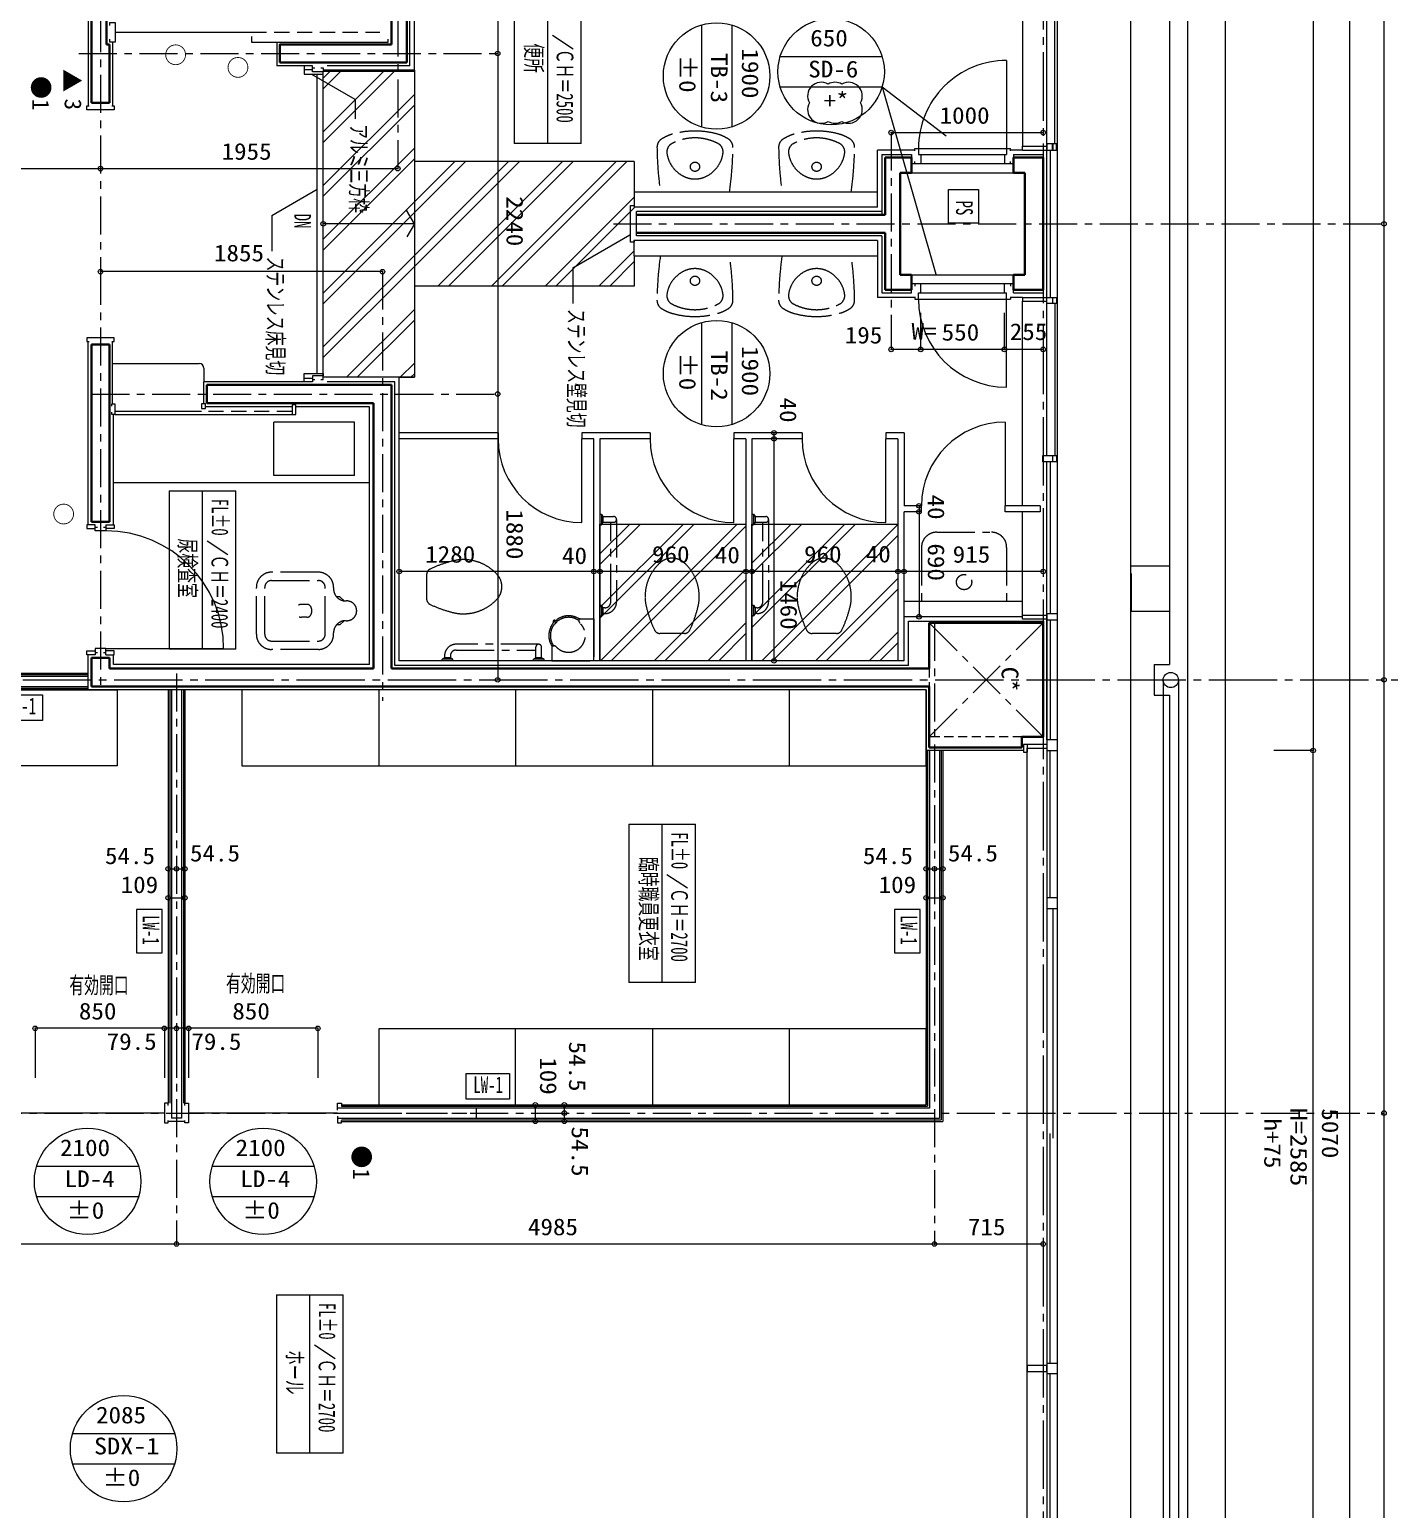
# Model space of a CAD drawing. Units: millimetres at full size, sheet at 1:50. Extents: x -48066 to 77311, y -302220 to 10476.
# Drawn here: x 58081 to 67025, y -44134 to -34399 of the extents above; entities that cross this region are included whole.
import ezdxf
from ezdxf.enums import TextEntityAlignment as Align

# ---------------------------------------------------------------- set-up
doc = ezdxf.new("R2010")
doc.units = ezdxf.units.MM
doc.header["$LTSCALE"] = 50
doc.header["$PDMODE"] = 32
doc.header["$PDSIZE"] = 30
for name, pattern in [('CHAIN1', [8, 5, -1, 1, -1]), ('CHAIN2', [12, 9, -1, 1, -1]), ('DASHED1', [1.8, 1.2, -0.6]), ('DASHED2', [3, 2, -1])]:
    doc.linetypes.add(name, pattern=pattern)
for name, color, linetype, lineweight in [('0-0_通り芯', 4, 'Continuous', 18), ('0-1_壁芯', 4, 'Continuous', 18), ('0-4_z246', 3, 'Continuous', 18), ('0-6_LGS', 4, 'Continuous', 18), ('0-7_仕上げ線', 3, 'Continuous', 18), ('0-8_平詳寸法', 4, 'Continuous', 18), ('0-A_外部建具', 4, 'Continuous', 18), ('0-B_内部建具', 4, 'Continuous', 18), ('0-C_文字', 4, 'Continuous', 18), ('1-1_床雑', 4, 'Continuous', 18), ('2-8_z771', 4, 'Continuous', 18), ('2-C_文字', 4, 'CHAIN1', 18), ('3-0_平詳文字', 4, 'Continuous', 18), ('3-1_室名符号', 4, 'Continuous', 18), ('3-4_Dｼｰﾄ', 4, 'Continuous', 18), ('4-4_柱・壁', 2, 'Continuous', 35), ('4-5_柱壁寸法', 7, 'CHAIN1', 9), ('4-6_ｽﾗﾌﾞ寸法', 6, 'Continuous', 18), ('C-F_補助線', 4, 'Continuous', 18)]:
    doc.layers.add(name, color=color, linetype=linetype, lineweight=lineweight)
doc.layers.add('6-8', color=7, linetype='Continuous')
doc.styles.add('ＭＳ ゴシック', font='')
doc.styles.get('ＭＳ ゴシック').set_extended_font_data('MS Gothic')

msp = doc.modelspace()

# ---------------------------------------------------------------- linework, layer by layer
at = {"layer": '0-0_通り芯', "color": 6, "linetype": 'CHAIN2'}
for p, q in [((64747.4, -26148.41), (64747.4, -53050.25)), ((38836.91, -38676.59), (67445.14, -38676.59))]:
    msp.add_line(p, q, dxfattribs=at)
at = {"layer": '0-1_壁芯', "linetype": 'CHAIN1'}
for p, q in [((60502.4, -30326.59), (60502.4, -35313.43)), ((58547.4, -30696.59), (58547.4, -35959.74)), ((58404.28, -34556.59), (61159.67, -34556.59)), ((63747.4, -35076.59), (63747.4, -36503.1)), ((61920.61, -35676.59), (66989.1, -35676.59)), ((58547.4, -35959.74), (58547.39, -38713.17)), ((60402.4, -35991.21), (60402.39, -38815.76)), ((58487.4, -36796.59), (61159.67, -36796.59)), ((64032.4, -38301.59), (64032.41, -42388.27)), ((59047.4, -38634.19), (59047.41, -42388.27)), ((56179.45, -41526.59), (66989.1, -41526.59))]:
    msp.add_line(p, q, dxfattribs=at)
at = {"layer": '0-1_壁芯'}
for p, q in [((61159.67, -32676.59), (61159.67, -34556.59)), ((66989.1, -32676.59), (66989.1, -35676.59)), ((61159.67, -34556.59), (61159.67, -36796.59)), ((63747.4, -35076.59), (64747.4, -35076.59)), ((56747.4, -35313.43), (58547.4, -35313.43)), ((58547.4, -35313.43), (60502.4, -35313.43)), ((66989.1, -35676.59), (66989.1, -38676.59)), ((60402.4, -35991.21), (58547.4, -35991.21)), ((61159.67, -36796.59), (61159.67, -38676.59)), ((66989.1, -38676.59), (66989.1, -41526.59)), ((66989.1, -41526.59), (66989.1, -44676.59)), ((59047.41, -42388.27), (56802.4, -42388.27)), ((64032.41, -42388.27), (59047.41, -42388.27)), ((64747.4, -42388.27), (64032.41, -42388.27))]:
    msp.add_line(p, q, dxfattribs=at)
for p in [(61159.67, -34556.59), (63747.4, -35076.59), (64747.4, -35076.59), (58547.4, -35313.43), (60502.4, -35313.43), (66989.1, -35676.59), (58547.4, -35991.21), (60402.4, -35991.21), (61159.67, -36796.59), (61159.67, -38676.59), (66989.1, -38676.59), (66989.1, -41526.59), (59047.41, -42388.27), (64032.41, -42388.27), (64747.4, -42388.27)]:
    msp.add_point(p, dxfattribs=at)
at = {"layer": '0-4_z246'}
for p, q in [((65577.4, -26148.41), (65577.4, -38576.59)), ((65697.39, -26148.41), (65697.39, -47191.59)), ((65947.4, -46151.59), (65947.4, -26148.41)), ((65477.4, -38576.59), (65577.4, -38576.59)), ((65536.89, -38676.59), (65536.89, -47191.59)), ((65636.7, -38676.59), (65636.7, -47191.59)), ((65577.4, -38776.59), (65577.4, -46001.59))]:
    msp.add_line(p, q, dxfattribs=at)
msp.add_lwpolyline([(65477.4, -38576.59), (65477.4, -38776.59), (65577.4, -38776.59)], dxfattribs=at)
msp.add_circle((65586.71, -38677.8), 50, dxfattribs=at)
at = {"layer": '0-6_LGS'}
for p, q in [((58467.4, -38654.59), (56857.39, -38654.59)), ((56857.39, -38719.59), (58467.4, -38719.59)), ((59014.9, -38741.58), (59014.9, -41559.09)), ((63999.89, -39141.59), (63999.9, -41494.09)), ((64064.89, -39141.59), (64064.9, -41559.09)), ((63999.9, -41494.09), (60106.9, -41494.09)), ((60106.9, -41559.09), (64064.9, -41559.09)), ((61017.4, -41494.09), (61017.4, -41559.09))]:
    msp.add_line(p, q, dxfattribs=at)
msp.add_lwpolyline([(59079.9, -38741.58), (59079.9, -41559.09), (59014.9, -41559.09)], dxfattribs=at)
at = {"layer": '0-7_仕上げ線'}
for p, q in [((58467.39, -32516.59), (58467.4, -34901.59)), ((60582.4, -34636.59), (60582.39, -32771.59)), ((60612.4, -34666.59), (60612.4, -32801.59)), ((58627.4, -34481.59), (58627.4, -34901.59)), ((59707.39, -34481.59), (59707.39, -34636.59)), ((59887.4, -34636.59), (59707.39, -34636.59)), ((60582.39, -34636.59), (60037.4, -34636.59)), ((60612.39, -34666.59), (60012.4, -34666.59)), ((60012.4, -34691.59), (60012.4, -34676.59)), ((63902.4, -35191.59), (63657.4, -35191.59)), ((63657.4, -35566.59), (63657.4, -35191.59)), ((63687.4, -35221.59), (63687.4, -35616.59)), ((63687.4, -35221.59), (63882.4, -35221.59)), ((63882.4, -35221.58), (63882.4, -35241.59)), ((64612.4, -35191.59), (64532.4, -35191.59)), ((64552.39, -35221.58), (64552.39, -35241.59)), ((64552.39, -35221.59), (64747.4, -35221.59)), ((63657.4, -35566.59), (62057.4, -35566.59)), ((63687.4, -35596.59), (62072.4, -35596.59)), ((62072.4, -35756.59), (62072.4, -35596.59)), ((63657.4, -35786.59), (62057.4, -35786.59)), ((63687.4, -35756.59), (62072.4, -35756.59)), ((63657.4, -35786.59), (63657.4, -36161.6)), ((63687.4, -35756.59), (63687.4, -36131.6)), ((63882.4, -36131.6), (63882.4, -36111.6)), ((64552.39, -36131.6), (64552.39, -36111.6)), ((63902.4, -36161.59), (63657.4, -36161.6)), ((63687.4, -36131.6), (63882.4, -36131.6)), ((64612.4, -36161.59), (64532.4, -36161.59)), ((64552.39, -36131.6), (64747.4, -36131.6)), ((58467.39, -37656.59), (58467.4, -36451.59)), ((58627.4, -36861.59), (58627.4, -36451.59)), ((60512.39, -36686.59), (60012.4, -36686.59)), ((59887.4, -36716.58), (59227.4, -36716.58)), ((60317.4, -36881.59), (59832.4, -36881.59)), ((60317.4, -38576.59), (60317.4, -36881.59)), ((58632.4, -37656.59), (58632.4, -36931.59)), ((64612.39, -38261.59), (63832.39, -38261.59)), ((58467.4, -38741.59), (58467.39, -38511.57)), ((56857.39, -38632.59), (58467.4, -38632.59)), ((56857.39, -38641.59), (58467.4, -38641.59)), ((60317.4, -38576.59), (58632.4, -38576.59)), ((63977.89, -38741.59), (56856.89, -38741.59)), ((56857.39, -38732.09), (58467.4, -38732.09)), ((58992.9, -38741.58), (58992.9, -41462.59)), ((59002.4, -38741.58), (59002.4, -41462.59)), ((59092.4, -38741.58), (59092.4, -41462.09)), ((59101.9, -38741.58), (59101.9, -41462.09)), ((63977.89, -38741.59), (63977.9, -41472.09)), ((64617.4, -39141.59), (63977.9, -39141.59)), ((63987.39, -39141.59), (63987.4, -41481.09)), ((64077.39, -39141.59), (64077.4, -41571.59)), ((64086.89, -39141.59), (64086.9, -41581.09)), ((60131.9, -41472.09), (63977.9, -41472.09)), ((60131.9, -41481.09), (63987.4, -41481.09)), ((60131.9, -41571.59), (64077.4, -41571.59)), ((60131.9, -41581.09), (64086.9, -41581.09))]:
    msp.add_line(p, q, dxfattribs=at)
for points in [[(59997.4, -34651.59), (60012.4, -34651.59), (60012.4, -34676.59)], [(63832.39, -38551.59), (60512.39, -38551.59), (60512.39, -36686.59)], [(63862.39, -38581.59), (60482.39, -38581.59), (60482.39, -36716.59), (60037.4, -36716.59)], [(63862.39, -38581.59), (63862.39, -38291.59), (64747.4, -38291.59)]]:
    msp.add_lwpolyline(points, dxfattribs=at)
at = {"layer": '0-8_平詳寸法'}
for p, q in [((58992.91, -39919.97), (59047.41, -39919.97)), ((59047.41, -39919.97), (59101.91, -39919.97)), ((63977.91, -39919.97), (64032.4, -39919.97)), ((64032.4, -39919.97), (64086.91, -39919.97)), ((58992.91, -40110.56), (59101.91, -40110.56)), ((63977.91, -40110.56), (64086.91, -40110.56)), ((61407.3, -41472.09), (61407.3, -41581.09)), ((61597.89, -41472.09), (61597.89, -41526.59)), ((61597.89, -41526.59), (61597.89, -41581.09))]:
    msp.add_line(p, q, dxfattribs=at)
for p in [(58992.91, -39919.97), (59047.41, -39919.97), (59101.91, -39919.97), (63977.91, -39919.97), (64032.4, -39919.97), (64086.91, -39919.97), (58992.91, -40110.56), (59101.91, -40110.56), (63977.91, -40110.56), (64086.91, -40110.56), (61407.3, -41472.09), (61597.89, -41472.09), (61407.3, -41581.09), (61597.89, -41526.59), (61597.89, -41581.09)]:
    msp.add_point(p, dxfattribs=at)
at = {"layer": '0-A_外部建具'}
for p, q in [((64842.4, -39071.59), (64842.4, -32281.59)), ((64612.41, -33821.59), (64612.4, -35166.59)), ((64772.4, -37201.59), (64772.4, -34151.59)), ((64823.4, -35151.59), (64823.4, -34151.59)), ((64772.4, -35151.59), (64772.4, -35191.59)), ((64793.4, -35191.59), (64793.4, -36161.59)), ((64612.4, -37531.59), (64612.4, -36186.59)), ((64772.4, -36201.59), (64772.4, -36161.59)), ((64823.4, -36201.59), (64823.4, -37201.59)), ((64772.4, -39071.59), (64772.4, -37241.59)), ((64793.4, -37241.59), (64793.4, -38241.59)), ((64612.4, -38251.59), (64612.4, -37571.59)), ((64772.4, -38241.59), (64772.4, -46111.59)), ((64842.4, -38241.59), (64772.4, -38241.59)), ((64772.4, -38281.59), (64842.4, -38281.59)), ((64772.4, -38281.59), (64842.4, -38281.59)), ((64793.4, -38281.59), (64793.4, -39071.59)), ((64642.4, -44226.59), (64642.39, -39126.59)), ((64772.4, -39101.59), (64642.4, -39101.59)), ((64642.4, -39101.59), (64642.4, -39151.59)), ((64642.4, -39126.59), (64772.4, -39126.59)), ((64842.4, -39071.59), (64772.4, -39071.59)), ((64772.4, -39141.59), (64842.4, -39141.59)), ((64793.4, -40111.59), (64793.4, -39141.59)), ((64842.4, -40111.59), (64772.4, -40111.59)), ((64772.4, -40181.59), (64842.4, -40181.59)), ((64813.4, -41691.59), (64813.4, -40181.59)), ((64793.4, -43171.59), (64793.4, -41661.59)), ((64772.4, -43171.59), (64842.4, -43171.59)), ((64842.4, -43241.59), (64772.4, -43241.59)), ((64793.4, -44211.59), (64793.4, -43241.59))]:
    msp.add_line(p, q, dxfattribs=at)
for points in [[(64612.4, -35191.59), (64809.4, -35191.59), (64809.4, -35151.59), (64772.4, -35151.59)], [(64612.4, -35191.59), (64612.4, -35166.59), (64772.4, -35166.59)], [(64612.4, -36161.59), (64809.4, -36161.59), (64809.4, -36201.59), (64772.4, -36201.59)], [(64612.4, -36161.59), (64612.4, -36186.59), (64772.4, -36186.59)], [(64772.4, -38276.59), (64612.4, -38276.59), (64612.4, -38251.59), (64772.4, -38251.59)], [(64842.4, -48966.59), (64842.4, -38241.59), (64772.4, -38241.59)], [(64642.4, -39101.59), (64617.4, -39101.59), (64617.4, -39151.59), (64642.4, -39151.59)]]:
    msp.add_lwpolyline(points, dxfattribs=at)
for points in [[(64811.4, -35151.59), (64811.4, -35191.59), (64835.4, -35191.59), (64835.4, -35151.59)], [(64811.4, -36201.59), (64811.4, -36161.59), (64835.4, -36161.59), (64835.4, -36201.59)], [(64744.4, -37241.59), (64744.4, -37201.59), (64809.4, -37201.59), (64809.4, -37241.59)], [(64811.4, -37241.59), (64811.4, -37201.59), (64835.4, -37201.59), (64835.4, -37241.59)], [(64642.39, -43186.59), (64642.39, -43226.59), (64772.39, -43226.59), (64772.39, -43186.59)]]:
    msp.add_lwpolyline(points, close=True, dxfattribs=at)
at = {"layer": '0-B_内部建具'}
for p, q in [((58644.9, -34416.59), (59539.89, -34416.59)), ((59942.4, -34651.59), (59957.4, -34651.59)), ((64507.39, -34601.59), (64507.39, -35181.59)), ((59887.4, -34661.59), (59942.4, -34661.59)), ((59972.4, -36661.59), (59972.4, -34691.59)), ((60012.4, -36661.59), (60012.4, -34691.59)), ((63942.4, -35221.59), (63942.4, -35281.59)), ((64492.4, -35221.59), (64492.4, -35281.59)), ((64507.4, -35181.59), (64507.4, -35221.59)), ((64532.4, -35196.59), (64532.4, -35181.59)), ((64552.39, -35281.59), (63882.4, -35281.59)), ((63902.4, -35281.59), (63902.4, -35266.59)), ((64532.4, -35281.59), (64532.4, -35266.59)), ((63882.4, -35341.59), (64552.39, -35341.58)), ((63882.4, -36011.6), (64552.39, -36011.61)), ((64552.39, -36071.6), (63882.4, -36071.6)), ((63902.4, -36071.6), (63902.4, -36086.6)), ((63942.4, -36131.6), (63942.4, -36071.6)), ((64492.4, -36131.6), (64492.4, -36071.6)), ((64532.4, -36071.6), (64532.4, -36086.6)), ((64507.39, -36751.6), (64507.39, -36171.6)), ((64507.4, -36171.6), (64507.4, -36131.6)), ((64532.4, -36156.6), (64532.4, -36171.6)), ((59887.4, -36691.58), (59942.4, -36691.58)), ((60512.39, -36686.59), (60612.4, -36686.59)), ((59227.4, -36861.59), (59227.4, -36716.58)), ((59942.4, -36701.58), (59957.4, -36701.58)), ((59807.4, -36881.59), (59237.4, -36881.59)), ((64497.39, -36981.59), (64497.39, -37531.59)), ((61162.39, -37051.59), (60512.39, -37051.59)), ((61162.39, -37051.59), (61162.39, -37091.59)), ((62162.39, -37051.59), (61712.39, -37051.59)), ((61712.39, -37051.59), (61712.39, -37091.59)), ((62162.39, -37051.59), (62162.39, -37091.59)), ((63162.39, -37051.59), (62712.39, -37051.59)), ((62712.39, -37051.59), (62712.39, -37091.59)), ((63162.39, -37051.59), (63162.39, -37091.59)), ((63832.4, -37051.59), (63712.39, -37051.59)), ((63712.39, -37051.59), (63712.39, -37091.59)), ((63832.4, -37051.59), (63832.4, -37531.6)), ((61162.39, -37091.59), (60512.39, -37091.59)), ((61792.39, -37091.59), (61712.39, -37091.59)), ((61712.39, -37641.59), (61712.39, -37091.59)), ((61792.39, -38551.59), (61792.39, -37091.59)), ((61832.39, -37091.59), (61832.39, -38551.59)), ((62162.39, -37091.59), (61832.39, -37091.59)), ((62792.39, -37091.59), (62712.39, -37091.59)), ((62712.39, -37641.59), (62712.39, -37091.59)), ((62792.39, -37091.59), (62792.39, -38551.59)), ((62832.39, -37091.59), (62832.39, -38551.59)), ((63162.39, -37091.59), (62832.39, -37091.59)), ((63792.39, -37091.59), (63712.39, -37091.59)), ((63712.39, -37641.59), (63712.39, -37091.59)), ((63792.39, -37091.59), (63792.39, -38551.59)), ((63947.4, -37531.59), (63832.39, -37531.59)), ((63832.39, -38551.59), (63832.39, -37571.59)), ((63947.4, -37571.59), (63832.39, -37571.59)), ((63947.4, -37571.59), (63947.4, -37531.59)), ((64727.4, -37531.59), (64497.4, -37531.59)), ((64497.4, -37571.59), (64497.4, -37531.59)), ((64727.4, -37571.59), (64497.4, -37571.59)), ((64727.4, -37531.59), (64727.4, -37571.59)), ((58512.4, -37671.59), (58527.4, -37671.59)), ((58567.4, -37671.59), (58582.4, -37671.59)), ((58512.39, -38496.57), (58527.39, -38496.57)), ((58567.39, -38496.57), (58582.39, -38496.57)), ((58582.39, -38471.59), (59357.39, -38471.59)), ((58632.4, -38576.59), (58632.4, -38511.59)), ((59126.9, -41462.09), (59126.9, -41591.09)), ((60131.9, -41462.09), (60131.9, -41481.09)), ((58967.9, -41526.59), (57987.9, -41526.59)), ((60106.9, -41526.59), (59126.9, -41526.59)), ((59101.9, -41581.09), (58992.9, -41581.09))]:
    msp.add_line(p, q, dxfattribs=at)
at = {"layer": '0-B_内部建具', "linetype": 'DASHED2'}
for p, q in [((59539.89, -34416.59), (60384.9, -34416.59)), ((59807.4, -36911.59), (59212.4, -36911.59)), ((60107.4, -41526.59), (60997.4, -41526.59))]:
    msp.add_line(p, q, dxfattribs=at)
at = {"layer": '0-B_内部建具'}
for points in [[(58609.9, -34371.59), (58609.9, -34351.59), (58644.9, -34351.59), (58644.9, -34481.59), (58609.9, -34481.59), (58609.9, -34461.59)], [(59539.89, -34445.59), (59539.89, -34481.59), (60439.89, -34481.59), (60439.89, -34461.59)], [(59942.4, -34676.59), (59942.4, -34636.59), (59887.4, -34636.59), (59887.4, -34691.59)], [(59997.4, -34651.59), (60012.4, -34651.59), (60012.4, -34676.59), (59942.4, -34676.59)], [(59887.4, -34691.59), (60012.4, -34691.59), (60012.4, -34676.59)], [(58622.4, -34901.59), (58637.4, -34901.59), (58637.4, -34926.59), (58457.4, -34926.59), (58457.4, -34901.59), (58472.4, -34901.59)], [(63902.4, -35196.59), (63902.4, -35181.59), (64532.4, -35181.59)], [(63927.4, -35181.59), (63927.4, -35221.59), (64507.4, -35221.59)], [(62057.4, -35781.59), (62057.4, -35796.59), (62032.4, -35796.59), (62032.4, -35556.59), (62057.4, -35556.59), (62057.4, -35571.59)], [(63902.4, -36156.6), (63902.4, -36171.6), (64532.4, -36171.6)], [(63927.4, -36171.6), (63927.4, -36131.6), (64507.4, -36131.6)], [(58622.4, -36451.59), (58637.4, -36451.59), (58637.4, -36426.59), (58457.4, -36426.59), (58457.4, -36451.59), (58472.4, -36451.59)], [(59942.4, -36676.58), (59942.4, -36716.58), (59887.4, -36716.58), (59887.4, -36661.58)], [(59887.4, -36661.58), (60012.4, -36661.58), (60012.4, -36676.58)], [(59997.4, -36701.58), (60012.4, -36701.58), (60012.4, -36676.58), (59942.4, -36676.58)], [(58622.4, -36876.59), (58622.4, -36861.59), (58642.4, -36861.59), (58642.4, -36931.59), (58622.4, -36931.59), (58622.4, -36916.59)], [(58512.4, -37696.59), (58512.4, -37656.59), (58457.4, -37656.59), (58457.4, -37681.59), (58512.4, -37681.59)], [(58582.4, -37656.59), (58582.4, -37696.59), (58512.4, -37696.59)], [(58582.4, -37656.59), (58637.4, -37656.59), (58637.4, -37681.59), (58582.4, -37681.59)], [(58512.39, -38471.57), (58512.39, -38511.57), (58457.39, -38511.57), (58457.39, -38486.57), (58512.39, -38486.57)], [(58582.39, -38511.57), (58582.39, -38471.57), (58512.39, -38471.57)], [(58582.39, -38511.57), (58637.39, -38511.57), (58637.39, -38486.57), (58582.39, -38486.57)], [(58992.9, -41476.59), (58992.9, -41462.59), (58967.9, -41462.59), (58967.9, -41591.09)], [(59101.9, -41476.59), (59101.9, -41462.09), (59126.9, -41462.09)], [(60106.9, -41506.59), (60106.9, -41462.09), (60131.9, -41462.09)], [(60106.9, -41546.59), (60106.9, -41591.09), (60131.9, -41591.09), (60131.9, -41576.09)], [(58967.9, -41591.09), (58992.9, -41591.09), (58992.9, -41576.09)], [(59126.9, -41591.09), (59101.9, -41591.09), (59101.9, -41576.09)]]:
    msp.add_lwpolyline(points, dxfattribs=at)
for points in [[(59237.4, -36891.59), (59237.4, -36861.59), (59212.4, -36861.59), (59212.4, -36891.59)], [(59832.4, -36866.59), (59807.4, -36866.59), (59807.4, -36931.59), (59832.4, -36931.59)]]:
    msp.add_lwpolyline(points, close=True, dxfattribs=at)
for centre, radius, start, end in [((64507.39, -35181.59), 580, 90.00001, 180.00001), ((64507.39, -36171.6), 580, 180, 270), ((64497.39, -37531.59), 550, 90, 180), ((61712.39, -37091.59), 550, 180, 270), ((62712.39, -37091.59), 550, 180, 270), ((63712.39, -37091.59), 550, 180, 270), ((58582.39, -38471.59), 775, 360, 90)]:
    msp.add_arc(centre, radius, start, end, dxfattribs=at)
at = {"layer": '0-C_文字'}
for p, q in [((66522.85, -26146.14), (66522.85, -39141.59)), ((66761.69, -26146.14), (66761.69, -48941.59)), ((63688.46, -34776.26), (64109.06, -35098.45)), ((63688.46, -34776.26), (64040.58, -36007.76)), ((63942.41, -36503.1), (63942.41, -36261.7)), ((64492.41, -36503.1), (64492.41, -36261.7)), ((63942.41, -36503.1), (63747.41, -36503.1)), ((64492.41, -36503.1), (63942.41, -36503.1)), ((64747.4, -36503.1), (64492.41, -36503.1)), ((62977.09, -37051.59), (62977.09, -37091.59)), ((62977.09, -37091.59), (62977.09, -38551.59)), ((63930.91, -37531.59), (63930.91, -37571.59)), ((63930.91, -37571.59), (63930.91, -38261.59)), ((61792.39, -37963.83), (60512.39, -37963.83)), ((61832.39, -37963.83), (61792.39, -37963.83)), ((62792.39, -37963.83), (61832.39, -37963.83)), ((62832.39, -37963.83), (62792.39, -37963.83)), ((63792.39, -37963.83), (62832.39, -37963.83)), ((63832.4, -37963.83), (63792.39, -37963.83)), ((64747.4, -37963.83), (63832.4, -37963.83)), ((66522.85, -39141.59), (66264.31, -39141.59)), ((66522.85, -44211.59), (66522.85, -39141.59)), ((58117.89, -40969.05), (58117.89, -41295.55)), ((58967.89, -40969.05), (58117.89, -40969.05)), ((58967.89, -40969.05), (58967.89, -41295.55)), ((59047.41, -40969.05), (58967.89, -40969.05)), ((59047.41, -40969.05), (59047.41, -41295.55)), ((59126.92, -40969.05), (59047.41, -40969.05)), ((59126.92, -40969.05), (59126.92, -41295.55)), ((59976.92, -40969.05), (59126.92, -40969.05)), ((59976.92, -40969.05), (59976.92, -41295.55))]:
    msp.add_line(p, q, dxfattribs=at)
for p in [(63747.41, -36503.1), (63942.41, -36503.1), (64492.41, -36503.1), (64747.4, -36503.1), (62977.09, -37051.59), (62977.09, -37091.59), (63930.91, -37531.59), (63930.91, -37571.59), (60512.39, -37963.83), (61792.39, -37963.83), (61832.39, -37963.83), (62792.39, -37963.83), (62832.39, -37963.83), (63792.39, -37963.83), (63832.4, -37963.83), (64747.4, -37963.83), (63930.91, -38261.59), (62977.09, -38551.59), (66522.85, -39141.59), (58117.89, -40969.05), (58967.89, -40969.05), (59047.41, -40969.05), (59126.92, -40969.05), (59976.92, -40969.05)]:
    msp.add_point(p, dxfattribs=at)
at = {"layer": '1-1_床雑'}
for p, q in [((60612.4, -34666.59), (60612.4, -36686.59)), ((62057.4, -35466.59), (62057.4, -35566.59)), ((62057.4, -35466.59), (63657.4, -35466.59)), ((62057.4, -35886.59), (62057.4, -35786.59)), ((62057.4, -35886.59), (63657.4, -35886.59)), ((58627.4, -36596.58), (59197.39, -36596.58)), ((59227.4, -36626.58), (59227.4, -36716.58)), ((59212.4, -36911.59), (58642.4, -36911.59)), ((58642.4, -36931.59), (59807.4, -36931.59)), ((59687.39, -37331.59), (59687.39, -36981.59)), ((60217.39, -37331.59), (59687.39, -37331.59)), ((60317.4, -37381.59), (58632.4, -37381.59)), ((64612.4, -38161.6), (63832.39, -38161.6)), ((59477.39, -38741.59), (59477.39, -39241.59)), ((60377.39, -38741.59), (60377.39, -39241.59)), ((61277.39, -38741.59), (61277.39, -39241.59)), ((62177.39, -38741.59), (62177.39, -39241.59)), ((63077.39, -38741.59), (63077.39, -39241.59)), ((61277.4, -41471.59), (61277.4, -40971.59)), ((62177.4, -40971.59), (62177.4, -41471.59)), ((63077.4, -40971.59), (63077.4, -41471.59)), ((63977.4, -41471.59), (63977.4, -40971.59)), ((60377.4, -41471.59), (63977.4, -41471.59))]:
    msp.add_line(p, q, dxfattribs=at)
for points in [[(60217.39, -37331.59), (60217.39, -36981.59), (59687.39, -36981.59)], [(56857.39, -38741.59), (58657.39, -38741.59), (58657.39, -39241.59), (56857.39, -39241.59)], [(59477.39, -39241.59), (63977.39, -39241.59), (63977.39, -38741.59), (59477.39, -38741.59)], [(63977.4, -40971.59), (60377.4, -40971.59), (60377.4, -41471.59)]]:
    msp.add_lwpolyline(points, dxfattribs=at)
msp.add_arc((59197.39, -36626.58), 30, 0, 90, dxfattribs=at)
at = {"layer": '2-8_z771'}
for p, q in [((60012.4, -36686.59), (60012.4, -34672.99)), ((60012.4, -34672.99), (60612.4, -34672.99)), ((60057.43, -34672.99), (60012.4, -34718.03)), ((60128.15, -34672.99), (60012.4, -34788.74)), ((60410.99, -34672.99), (60012.4, -35071.58)), ((60481.7, -34672.99), (60012.4, -35142.29)), ((60612.4, -34825.14), (60012.4, -35425.13)), ((60612.4, -34895.85), (60012.4, -35495.85)), ((60612.4, -35178.69), (60012.4, -35778.69)), ((60612.4, -35249.4), (60012.4, -35849.4)), ((62057.4, -35266.59), (60612.4, -35266.59)), ((60878.04, -35266.59), (60612.4, -35532.24)), ((60948.76, -35266.59), (60612.4, -35602.95)), ((61231.6, -35266.59), (60612.4, -35885.8)), ((61302.31, -35266.59), (60612.4, -35956.51)), ((61585.15, -35266.59), (60765.16, -36086.59)), ((61655.86, -35266.59), (60835.87, -36086.59)), ((61938.7, -35266.59), (61118.71, -36086.59)), ((62009.41, -35266.59), (61189.42, -36086.59)), ((62057.4, -35266.59), (62057.4, -35466.59)), ((62057.4, -35501.46), (61472.26, -36086.59)), ((60612.4, -35532.24), (60012.4, -36132.24)), ((60612.4, -35602.95), (60012.4, -36202.95)), ((62057.4, -35572.17), (61542.97, -36086.59)), ((60612.4, -35885.8), (60012.4, -36485.79)), ((62057.4, -35855.01), (61825.82, -36086.59)), ((62057.4, -35886.59), (62057.4, -36086.59)), ((60612.4, -35956.51), (60012.4, -36556.51)), ((62057.4, -35925.72), (61896.53, -36086.59)), ((62057.4, -36086.59), (60612.4, -36086.59)), ((60612.4, -36239.35), (60165.16, -36686.59)), ((60612.4, -36310.06), (60235.87, -36686.59)), ((60612.4, -36592.9), (60518.71, -36686.59)), ((60612.4, -36663.61), (60589.42, -36686.59)), ((62028.58, -37651.59), (61832.39, -37847.78)), ((62099.29, -37651.59), (61832.39, -37918.49)), ((62382.14, -37651.59), (61832.39, -38201.33)), ((62452.85, -37651.59), (61832.39, -38272.04)), ((62735.69, -37651.59), (61835.69, -38551.59)), ((62792.39, -37665.59), (61906.4, -38551.59)), ((63089.24, -37651.59), (62832.39, -37908.44)), ((63159.95, -37651.59), (62832.39, -37979.15)), ((63442.8, -37651.59), (62832.39, -38261.99)), ((63513.51, -37651.59), (62832.39, -38332.7)), ((63792.39, -37655.54), (62896.35, -38551.59)), ((63792.39, -37726.26), (62967.06, -38551.59)), ((62792.39, -37948.44), (62189.24, -38551.59)), ((62792.39, -38019.15), (62259.95, -38551.59)), ((63792.39, -38009.1), (63249.9, -38551.59)), ((63792.39, -38079.81), (63320.61, -38551.59)), ((62792.39, -38301.99), (62542.8, -38551.59)), ((62792.39, -38372.7), (62613.51, -38551.59)), ((63792.39, -38362.65), (63603.46, -38551.59)), ((63792.39, -38433.36), (63674.17, -38551.59))]:
    msp.add_line(p, q, dxfattribs=at)
msp.add_lwpolyline([(60612.4, -34672.99), (60612.4, -36686.59), (60012.4, -36686.59)], dxfattribs=at)
for points in [[(62792.39, -38551.59), (61832.39, -38551.59), (61832.39, -37651.59), (62792.39, -37651.59)], [(63792.39, -38551.59), (62832.39, -38551.59), (62832.39, -37651.59), (63792.39, -37651.59)]]:
    msp.add_lwpolyline(points, close=True, dxfattribs=at)
at = {"layer": '2-C_文字'}
for p, q in [((61832.39, -37586.51), (61842.39, -37586.51)), ((61832.39, -37586.51), (61832.39, -37656.51)), ((61832.39, -37656.51), (61842.39, -37656.51)), ((61842.39, -37586.51), (61842.39, -37656.51)), ((61842.39, -37586.51), (61852.39, -37602.51)), ((61852.39, -37640.51), (61842.39, -37656.51)), ((61852.39, -37602.51), (61852.39, -37640.51)), ((61852.39, -37602.51), (61922.39, -37602.51)), ((61852.39, -37640.51), (61922.39, -37640.51)), ((61903.4, -38164.51), (61903.4, -37640.51)), ((61941.4, -37621.51), (61941.4, -38164.51)), ((62832.39, -37586.51), (62842.39, -37586.51)), ((62832.39, -37586.51), (62832.39, -37656.51)), ((62832.39, -37656.51), (62842.39, -37656.51)), ((62842.39, -37586.51), (62842.39, -37656.51)), ((62842.39, -37586.51), (62852.39, -37602.51)), ((62852.39, -37640.51), (62842.39, -37656.51)), ((62852.39, -37602.51), (62852.39, -37640.51)), ((62852.39, -37602.51), (62922.39, -37602.51)), ((62852.39, -37640.51), (62922.39, -37640.51)), ((62903.4, -38164.51), (62903.4, -37640.51)), ((62941.4, -37621.51), (62941.4, -38164.51)), ((64047.39, -37705.59), (64407.4, -37705.59)), ((63947.39, -37805.6), (63947.39, -38161.6)), ((64507.39, -37805.6), (64507.39, -38161.6)), ((59980.4, -37968.59), (59672.4, -37968.59)), ((59672.4, -38023.59), (59980.4, -38023.59)), ((60692.39, -37983.98), (60692.39, -38144.19)), ((59572.4, -38376.59), (59572.4, -38068.59)), ((59627.39, -38376.59), (59627.39, -38068.59)), ((60025.39, -38376.59), (60025.39, -38068.59)), ((60080.4, -38068.59), (60080.4, -38077.76)), ((60122.4, -38130.09), (60099.89, -38130.09)), ((60149.29, -38156.98), (60122.4, -38130.09)), ((59904.67, -38180.09), (59869.9, -38180.09)), ((61832.39, -38186.5), (61842.39, -38186.5)), ((61832.39, -38186.5), (61832.39, -38256.5)), ((61832.39, -38256.5), (61842.39, -38256.5)), ((61842.39, -38186.5), (61842.39, -38256.5)), ((61842.39, -38186.5), (61852.39, -38202.51)), ((61852.39, -38240.51), (61842.39, -38256.5)), ((61865.39, -38202.51), (61852.39, -38202.51)), ((61852.39, -38202.51), (61852.39, -38240.51)), ((61865.39, -38240.51), (61852.39, -38240.51)), ((62832.39, -38186.5), (62842.39, -38186.5)), ((62832.39, -38186.5), (62832.39, -38256.5)), ((62832.39, -38256.5), (62842.39, -38256.5)), ((62842.39, -38186.5), (62842.39, -38256.5)), ((62842.39, -38186.5), (62852.39, -38202.51)), ((62852.39, -38240.51), (62842.39, -38256.5)), ((62865.39, -38202.51), (62852.39, -38202.51)), ((62852.39, -38202.51), (62852.39, -38240.51)), ((62865.39, -38240.51), (62852.39, -38240.51)), ((59904.67, -38265.09), (59869.9, -38265.09)), ((60122.4, -38315.09), (60099.89, -38315.09)), ((60149.29, -38288.19), (60122.4, -38315.09)), ((61694.17, -38282.58), (61694.17, -38289.68)), ((59672.4, -38421.59), (59980.4, -38421.59)), ((60080.4, -38376.59), (60080.4, -38367.42)), ((61429.44, -38442.59), (60886.44, -38442.59)), ((62387.5, -38371.59), (62227.29, -38371.59)), ((63387.5, -38371.59), (63227.29, -38371.59)), ((59980.4, -38476.59), (59672.4, -38476.59)), ((60810.44, -38531.59), (60794.45, -38541.58)), ((60794.45, -38551.59), (60794.45, -38541.58)), ((60864.45, -38541.58), (60794.45, -38541.58)), ((60810.44, -38518.59), (60810.44, -38531.59)), ((60848.44, -38531.59), (60810.44, -38531.59)), ((60848.44, -38518.59), (60848.44, -38531.59)), ((60864.45, -38541.58), (60848.44, -38531.59)), ((60864.45, -38551.59), (60864.45, -38541.58)), ((60886.44, -38480.59), (61410.44, -38480.59)), ((61410.44, -38531.59), (61394.44, -38541.58)), ((61394.44, -38551.59), (61394.44, -38541.58)), ((61464.44, -38541.58), (61394.44, -38541.58)), ((61410.44, -38531.59), (61410.44, -38461.59)), ((61448.44, -38531.59), (61410.44, -38531.59)), ((61448.44, -38531.59), (61448.44, -38461.59)), ((61464.44, -38541.58), (61448.44, -38531.59)), ((61464.44, -38551.59), (61464.44, -38541.58)), ((61523.39, -38453.36), (61530.49, -38453.36)), ((60864.45, -38551.59), (60794.45, -38551.59)), ((61464.44, -38551.59), (61394.44, -38551.59))]:
    msp.add_line(p, q, dxfattribs=at)
msp.add_lwpolyline([(65577.4, -37926.59), (65577.4, -38226.59), (65327.4, -38226.59), (65327.4, -37926.59)], close=True, dxfattribs=at)
for points in [[(61702.17, -38274.59), (61792.39, -38274.59), (61792.39, -38551.59)], [(61515.39, -38461.36), (61515.39, -38551.59), (61792.39, -38551.59)]]:
    msp.add_lwpolyline(points, dxfattribs=at)
for centre, radius in [((62457.4, -35301.59), 30.5), ((63257.4, -35301.59), 30.5), ((62457.4, -36051.59), 30.5), ((63257.4, -36051.59), 30.5), ((64227.39, -38033.59), 50)]:
    msp.add_circle(centre, radius, dxfattribs=at)
for centre, radius, start, end in [((62272.57, -35173.64), 65, 122.887, 180.71701), ((62378.45, -35337.39), 260, 105.625, 122.887), ((62457.4, -35439.22), 327.63, 60.82501, 119.175), ((62457.4, -35619.64), 553.06, 74.375, 105.625), ((62536.33, -35337.39), 260, 57.113, 74.375), ((62642.22, -35173.64), 65, 359.283, 57.113), ((63072.57, -35173.64), 65, 122.887, 180.71701), ((63178.45, -35337.39), 260, 105.625, 122.887), ((63257.4, -35439.22), 327.63, 60.82501, 119.175), ((63257.4, -35619.64), 553.06, 74.375, 105.625), ((63336.33, -35337.39), 260, 57.113, 74.375), ((63442.22, -35173.64), 65, 359.283, 57.113), ((64507.39, -35145.66), 2300, 180.71701, 188.02101), ((62337.39, -35204.61), 65, 127.65901, 188.66101), ((62470.85, -35184.28), 200, 188.66101, 247.382), ((62443.93, -35184.28), 200, 292.61801, 351.339), ((62577.39, -35204.61), 65, 351.339, 52.341), ((60407.39, -35145.66), 2300, 351.979, 359.283), ((65307.39, -35145.66), 2300, 180.71701, 188.02101), ((63137.39, -35204.61), 65, 127.65901, 188.66101), ((63270.85, -35184.28), 200, 188.66101, 247.382), ((63243.93, -35184.28), 200, 292.61801, 351.339), ((63377.39, -35204.61), 65, 351.339, 52.341), ((61207.39, -35145.66), 2300, 351.979, 359.283), ((62457.4, -35216.59), 165, 247.382, 292.61801), ((63257.4, -35216.59), 165, 247.382, 292.61801), ((64507.39, -36207.52), 2300, 171.97899, 179.28299), ((60407.39, -36207.52), 2300, 0.717, 8.021), ((65307.39, -36207.52), 2300, 171.97899, 179.28299), ((61207.39, -36207.52), 2300, 0.717, 8.021), ((62470.85, -36168.9), 200, 112.61799, 171.33899), ((62457.4, -36136.6), 165, 67.38199, 112.61799), ((62443.93, -36168.9), 200, 8.661, 67.38199), ((63270.85, -36168.9), 200, 112.61799, 171.33899), ((63257.4, -36136.6), 165, 67.38199, 112.61799), ((63243.93, -36168.9), 200, 8.661, 67.38199), ((62272.57, -36179.54), 65, 179.28299, 237.113), ((62337.39, -36148.57), 65, 171.33899, 232.34099), ((62457.4, -35913.96), 327.63, 240.825, 299.17499), ((62577.39, -36148.57), 65, 307.659, 8.661), ((62642.22, -36179.54), 65, 302.887, 0.717), ((63072.57, -36179.54), 65, 179.28299, 237.113), ((63137.39, -36148.57), 65, 171.33899, 232.34099), ((63257.4, -35913.96), 327.63, 240.825, 299.17499), ((63377.39, -36148.57), 65, 307.659, 8.661), ((63442.22, -36179.54), 65, 302.887, 0.717), ((62378.45, -36015.79), 260, 237.113, 254.375), ((62457.4, -35733.54), 553.06, 254.375, 285.625), ((62536.33, -36015.79), 260, 285.625, 302.887), ((63178.45, -36015.79), 260, 237.113, 254.375), ((63257.4, -35733.54), 553.06, 254.375, 285.625), ((63336.33, -36015.79), 260, 285.625, 302.887), ((61922.39, -37621.51), 19, 270, 90), ((62922.39, -37621.51), 19, 270, 90), ((64047.39, -37805.6), 100, 90.00004, 180), ((64407.4, -37805.6), 100, 359.99984, 90.00004), ((60732.39, -37983.98), 40, 115.28199, 180), ((61056.97, -38671.17), 800, 103.42999, 115.28199), ((60930.4, -38141.09), 255, 90.08378, 103.42999), ((60935.01, -38186.05), 300, 42.67169, 90.95249), ((62429.36, -38128.97), 300, 132.67201, 180.95202), ((62307.4, -37996.59), 120, 47.29921, 132.701), ((62185.44, -38128.97), 300, 359.04751, 47.32831), ((63429.36, -38128.97), 300, 132.67201, 180.95202), ((63307.4, -37996.59), 120, 47.29921, 132.701), ((63185.44, -38128.97), 300, 359.04751, 47.32831), ((59672.4, -38068.59), 100, 90, 180), ((59672.4, -38068.59), 45, 90, 180), ((59980.4, -38068.59), 100, 0, 90), ((59980.4, -38068.59), 45, 360, 90), ((61067.39, -38064.09), 120, 317.29899, 42.70079), ((60160.39, -38077.76), 80, 180, 272.76701), ((60167.39, -38222.59), 65, 267.233, 92.76701), ((60732.39, -38144.19), 40, 180, 244.717), ((60935.01, -37942.13), 300, 269.04799, 317.32798), ((62384.4, -38133.59), 255, 180.08402, 193.43001), ((62230.4, -38133.59), 255, 346.57001, 359.91622), ((63384.4, -38133.59), 255, 180.08402, 193.43001), ((63230.4, -38133.59), 255, 346.57001, 359.91622), ((59869.9, -38222.59), 42.5, 90, 119.736), ((59904.67, -38210.09), 30, 24.624, 90), ((59904.67, -38235.09), 30, 270, 335.376), ((59877.39, -38222.59), 60, 335.376, 24.624), ((61056.97, -37456.99), 800, 244.71799, 256.56999), ((60930.4, -37987.09), 255, 256.56999, 269.91599), ((61626.22, -38385.42), 130, 56.97633, 128.28936), ((61865.39, -38164.51), 38, 270, 359.99996), ((61865.39, -38164.51), 76, 270, 359.99996), ((62914.49, -38007.01), 800, 193.43001, 205.28202), ((61700.31, -38007.01), 800, 334.71801, 346.57001), ((62865.39, -38164.51), 38, 270, 359.99996), ((62865.39, -38164.51), 76, 270, 359.99996), ((63914.49, -38007.01), 800, 193.43001, 205.28202), ((62700.31, -38007.01), 800, 334.71801, 346.57001), ((59869.9, -38222.59), 42.5, 247.02101, 270), ((60160.39, -38367.42), 80, 87.233, 180), ((61626.22, -38385.42), 130, 141.72532, 213.02365), ((61626.22, -38385.42), 120, 140.13044, 214.4872), ((61526.17, -38290.54), 2.17, 138.37957, 189.30913), ((61537.64, -38287.77), 13.96, 192.91933, 207.11375), ((61516.31, -38298.69), 10, 321.71061, 27.11376), ((61526, -38290.72), 2.17, 80.69094, 131.62042), ((61516.86, -38312.75), 25.96, 25.05397, 68.58172), ((61531.51, -38285.21), 2.17, 138.37957, 189.30891), ((61553.53, -38276.08), 25.96, 201.41824, 243.58563), ((61531.32, -38285.39), 2.17, 80.69087, 131.62042), ((61528.55, -38296.86), 13.96, 62.88623, 77.08065), ((61534.16, -38293.49), 15, 269.85022, 278.37318), ((61539.47, -38275.53), 10, 242.88621, 308.28936), ((61535.66, -38303.4), 4.98, 277.85789, 19.20936), ((61544.21, -38294.86), 5, 243.58563, 352.15339), ((61626.22, -38385.42), 110, 222.57168, 47.42832), ((61534.3, -38293.63), 14.98, 352.67857, 1.20547), ((61626.22, -38385.42), 120, 55.51278, 129.86952), ((61702.17, -38282.58), 8, 89.99995, 179.99987), ((61714.17, -38289.68), 20, 180, 227.41933), ((62227.29, -38331.59), 40, 205.28301, 270), ((62387.5, -38331.59), 40, 270, 334.71801), ((63227.29, -38331.59), 40, 205.28301, 270), ((63387.5, -38331.59), 40, 270, 334.71801), ((59672.4, -38376.59), 100, 180, 270), ((59672.4, -38376.59), 45, 180, 270), ((59980.4, -38376.59), 45, 270, 0), ((59980.4, -38376.59), 100, 270, 360), ((60886.44, -38518.59), 76, 90.00004, 180), ((61429.44, -38461.59), 19, 360, 180), ((60886.44, -38518.59), 38, 90.00004, 180), ((61523.39, -38461.36), 8, 90.00003, 179.99995), ((61530.49, -38473.36), 20, 42.58049, 90)]:
    msp.add_arc(centre, radius, start, end, dxfattribs=at)
at = {"layer": '3-0_平詳文字'}
for p, q in [((60222.23, -34858.3), (59937.58, -34693.96)), ((60222.23, -34858.3), (60222.23, -34985.4)), ((59673.27, -35622.49), (59972.4, -35449.79)), ((59673.27, -35622.49), (59673.27, -35857.12)), ((61653.12, -35966.86), (62028.26, -35750.27)), ((61653.12, -35966.86), (61653.12, -36201.48))]:
    msp.add_line(p, q, dxfattribs=at)
at = {"layer": '3-0_平詳文字', "color": 7, "lineweight": 9}
for q in [(60561.06, -35587.67), (60012.4, -35676.59), (60562.68, -35762.71)]:
    msp.add_line((60612.4, -35676.59), q, dxfattribs=at)
at = {"layer": '3-0_平詳文字'}
msp.add_lwpolyline([(64323.07, -35450.67), (64323.07, -35671.9), (64125.02, -35671.9), (64125.02, -35450.67)], close=True, dxfattribs=at)
at = {"layer": '3-0_平詳文字', "color": 7, "lineweight": 9}
msp.add_circle((60012.4, -35676.59), 15, dxfattribs=at)
at = {"layer": '3-1_室名符号'}
for p, q in [((61269.13, -34107.12), (61269.13, -35148.26)), ((61488.87, -35148.26), (61488.87, -34107.12)), ((61708.87, -35148.26), (61708.87, -34107.12)), ((61655.81, -34527.7), (61519.36, -34438.89)), ((61708.87, -35148.26), (61269.13, -35148.26)), ((58998.89, -37433.48), (58998.89, -38474.62)), ((58998.89, -37433.48), (59438.63, -37433.48)), ((59218.63, -38474.62), (59218.63, -37433.48)), ((59438.63, -38474.62), (59438.63, -37433.48)), ((59385.57, -37854.06), (59249.12, -37765.24)), ((59438.63, -38474.62), (58998.89, -38474.62)), ((62022.14, -39627.16), (62022.14, -40668.3)), ((62022.14, -39627.16), (62461.89, -39627.16)), ((62241.88, -40668.3), (62241.88, -39627.16)), ((62461.89, -40668.3), (62461.89, -39627.16)), ((62408.83, -40047.74), (62272.37, -39958.93)), ((62461.89, -40668.3), (62022.14, -40668.3)), ((59703.94, -42722.11), (59703.94, -43763.25)), ((59703.94, -42722.11), (60143.69, -42722.11)), ((59923.68, -43763.25), (59923.68, -42722.11)), ((60143.69, -43763.25), (60143.69, -42722.11)), ((60090.63, -43142.69), (59954.17, -43053.87)), ((60143.69, -43763.25), (59703.94, -43763.25))]:
    msp.add_line(p, q, dxfattribs=at)
at = {"layer": '3-4_Dｼｰﾄ'}
for p, q in [((58166.86, -38944.26), (57881.37, -38944.26)), ((58785.15, -40186.83), (58785.15, -40472.32)), ((63770.15, -40186.83), (63770.15, -40472.32)), ((58785.15, -40472.32), (58953.8, -40472.32)), ((63770.15, -40472.32), (63938.8, -40472.32)), ((60952.5, -41435.85), (60952.5, -41267.2)), ((61237.99, -41435.85), (60952.5, -41435.85))]:
    msp.add_line(p, q, dxfattribs=at)
for points in [[(57881.37, -38775.61), (58166.86, -38775.61), (58166.86, -38944.26)], [(58953.8, -40472.32), (58953.8, -40186.83), (58785.15, -40186.83)], [(63938.8, -40472.32), (63938.8, -40186.83), (63770.15, -40186.83)], [(60952.5, -41267.2), (61237.99, -41267.2), (61237.99, -41435.85)]]:
    msp.add_lwpolyline(points, dxfattribs=at)
at = {"layer": '4-4_柱・壁'}
for p, q in [((58487.4, -32536.59), (58487.4, -34881.6)), ((58587.4, -32751.59), (58587.4, -34496.59)), ((60462.4, -32751.59), (60462.4, -34496.59)), ((60562.4, -32751.59), (60562.4, -34616.59)), ((58587.4, -34496.59), (58607.4, -34496.59)), ((58607.4, -34496.59), (58607.4, -34881.6)), ((60037.4, -34616.59), (59727.4, -34616.59)), ((60562.4, -34616.59), (60037.4, -34616.59)), ((58607.4, -34881.6), (58487.4, -34881.6)), ((63707.4, -35241.59), (63882.4, -35241.59)), ((63707.4, -35616.59), (63707.4, -35241.59)), ((63882.4, -35241.59), (63882.4, -35341.59)), ((64552.39, -35241.59), (64552.39, -35341.59)), ((64552.39, -35241.59), (64747.4, -35241.59)), ((64747.4, -35241.59), (64747.4, -36111.6)), ((63807.4, -35341.59), (63807.4, -36011.6)), ((63807.4, -35341.59), (63882.4, -35341.59)), ((64552.39, -35341.59), (64627.4, -35341.59)), ((64627.4, -35341.59), (64627.4, -36011.6)), ((63707.4, -35616.59), (62072.4, -35616.59)), ((63707.4, -35736.59), (62072.4, -35736.59)), ((63707.4, -35736.59), (63707.4, -36111.6)), ((63807.4, -36011.6), (63882.4, -36011.6)), ((63882.4, -36111.6), (63882.4, -36011.6)), ((64552.39, -36011.6), (64627.4, -36011.6)), ((64552.39, -36111.6), (64552.39, -36011.6)), ((63707.4, -36111.6), (63882.4, -36111.6)), ((64552.39, -36111.6), (64747.4, -36111.6)), ((58487.4, -37636.59), (58487.4, -36471.59)), ((58607.4, -36471.59), (58487.4, -36471.59)), ((58607.4, -37636.59), (58607.4, -36471.59)), ((60462.39, -36736.59), (59247.39, -36736.59)), ((60462.39, -38601.59), (60462.39, -36736.59)), ((60342.4, -38601.59), (60342.4, -36856.59)), ((58607.4, -37636.59), (58487.4, -37636.59)), ((63997.39, -38301.59), (64747.39, -38301.59)), ((63997.39, -38601.59), (63997.39, -38301.59)), ((64747.4, -38291.59), (64747.4, -39051.59)), ((58487.4, -38721.59), (58487.4, -38531.59)), ((58607.4, -38531.59), (58487.4, -38531.59)), ((58607.4, -38601.59), (58607.4, -38531.59)), ((60342.4, -38601.59), (58607.4, -38601.59)), ((63997.39, -38601.59), (60462.39, -38601.59)), ((64607.39, -39121.59), (63997.4, -39121.59)), ((64747.4, -39051.59), (64607.39, -39051.59)), ((64607.39, -39121.59), (64607.39, -39051.59))]:
    msp.add_line(p, q, dxfattribs=at)
at = {"layer": '4-4_柱・壁', "color": 3, "linetype": 'DASHED1', "lineweight": 18}
for p, q in [((63997.39, -38601.59), (63997.39, -38721.59)), ((64607.39, -39051.59), (63997.4, -39051.59))]:
    msp.add_line(p, q, dxfattribs=at)
at = {"layer": '4-4_柱・壁'}
for points in [[(60462.4, -34496.59), (59727.4, -34496.59), (59727.4, -34616.59)], [(60342.4, -36856.59), (59247.4, -36856.59), (59247.4, -36736.59)], [(63997.4, -39121.59), (63997.39, -38721.59), (58487.4, -38721.59)]]:
    msp.add_lwpolyline(points, dxfattribs=at)
at = {"layer": '4-5_柱壁寸法'}
for p, q in [((64747.41, -38301.59), (63997.4, -39051.59)), ((64747.41, -39051.59), (63997.4, -38301.59))]:
    msp.add_line(p, q, dxfattribs=at)
at = {"layer": '4-6_ｽﾗﾌﾞ寸法'}
for centre, start, end in [((63288.04, -34835.75), 60, 210), ((63378.04, -34835.75), 60, 120), ((63468.04, -34835.75), 330, 120), ((63288.04, -34925.75), 150, 300), ((63468.04, -34925.75), 240, 30), ((63378.04, -34925.75), 240, 300)]:
    msp.add_arc(centre, 90, start, end, dxfattribs=at)
at = {"layer": 'C-F_補助線'}
for p, q in [((65322.2, -26148.41), (65322.2, -48178.15)), ((62499.59, -34368.71), (62499.59, -35039.53)), ((62699.6, -34368.71), (62699.6, -35039.53)), ((63017.64, -34576.25), (63688.47, -34576.25)), ((63017.64, -34776.26), (63688.47, -34776.26)), ((62499.59, -36326.7), (62499.59, -36997.52)), ((62699.6, -36326.7), (62699.6, -36997.52)), ((58127.14, -41876.16), (58797.97, -41876.16)), ((59281.99, -41876.16), (59952.82, -41876.16)), ((58127.14, -42076.17), (58797.97, -42076.17)), ((59281.99, -42076.17), (59952.82, -42076.17)), ((58363.99, -43634.37), (59034.81, -43634.37)), ((58363.99, -43834.38), (59034.81, -43834.38))]:
    msp.add_line(p, q, dxfattribs=at)
for centre in [(62599.59, -34704.11), (63353.05, -34676.26), (62599.59, -36662.1), (58462.55, -41976.17), (59617.39, -41976.17), (58699.39, -43734.38)]:
    msp.add_circle(centre, 350, dxfattribs=at)

# ---------------------------------------------------------------- texts
at = {"layer": '0-1_壁芯', "style": 'ＭＳ ゴシック', "width": 1.1}
for s, p in [('1000', (64066.15, -35051.59)), ('1955', (59343.65, -35288.43)), ('1855', (59293.65, -35956.65)), ('4985', (61358.66, -42363.27)), ('715', (64252.4, -42363.27))]:
    msp.add_text(s, height=110, dxfattribs=at).set_placement(p, align=Align.BOTTOM_LEFT)
for s, p in [('2240', (61184.67, -35495.34)), ('1880', (61184.67, -37555.34))]:
    msp.add_text(s, height=110, rotation=270, dxfattribs=at).set_placement(p, align=Align.BOTTOM_LEFT)
at = {"layer": '0-8_平詳寸法', "style": 'ＭＳ ゴシック', "width": 1.1}
for s, p in [('54.5', (58576.72, -39921.79)), ('54.5', (59135.92, -39904.31)), ('54.5', (63561.72, -39921.79)), ('54.5', (64120.92, -39904.31)), ('109', (58680.12, -40112.43)), ('109', (63665.11, -40112.43))]:
    msp.add_text(s, height=110, dxfattribs=at).set_placement(p, align=Align.BOTTOM_LEFT)
for s, p in [('54.5', (61596.08, -41055.91)), ('109', (61405.43, -41159.3)), ('54.5', (61613.55, -41615.11))]:
    msp.add_text(s, height=110, rotation=270, dxfattribs=at).set_placement(p, align=Align.BOTTOM_LEFT)
at = {"layer": '0-C_文字', "style": 'ＭＳ ゴシック'}
for s, width, p in [('195', 1.1, (63442.63, -36496.91)), ('W=', 1.1, (63881.66, -36471.44)), ('550', 1.1, (64079.91, -36478.1)), ('255', 1.1, (64527.63, -36474.41)), ('1280', 1.1, (60683.02, -37938.55)), ('40', 1.1, (61582.93, -37947.72)), ('960', 1.1, (62174.89, -37938.83)), ('40', 1.1, (62588.13, -37943.29)), ('960', 1.1, (63174.89, -37938.83)), ('40', 1.1, (63580.73, -37937.15)), ('915', 1.1, (64152.4, -37938.83)), ('有効開口', 0.65, (58342.17, -40772.79)), ('有効開口', 0.65, (59372.77, -40761.52)), ('850', 1.1, (58405.39, -40944.05)), ('850', 1.1, (59414.42, -40944.05)), ('79.5', 1.1, (58587.78, -41143.91)), ('79.5', 1.1, (59144.89, -41143.91))]:
    msp.add_text(s, height=110, dxfattribs=dict(at, width=width)).set_placement(p, align=Align.BOTTOM_LEFT)
at = {"layer": '0-C_文字', "style": 'ＭＳ ゴシック', "width": 1.1}
for s, p in [('40', (62983.05, -36819.71)), ('40', (63955.91, -37457.84)), ('690', (63955.91, -37779.09)), ('1460', (62986.84, -38017.6)), ('5070', (66547.85, -41495.34))]:
    msp.add_text(s, height=110, rotation=270, dxfattribs=at).set_placement(p, align=Align.BOTTOM_LEFT)
at = {"layer": '3-0_平詳文字', "style": 'ＭＳ ゴシック', "width": 0.65}
for s, p in [('アルミ三方枠', (60159.53, -35020.71)), ('PS', (64141.58, -35523.55)), ('DN', (59789.22, -35609.71)), ('ステンレス床見切', (59610.56, -35892.43)), ('ステンレス壁見切', (61590.41, -36236.79))]:
    msp.add_text(s, height=110, rotation=270, dxfattribs=at).set_placement(p, align=Align.BOTTOM_LEFT)
at = {"layer": '3-1_室名符号', "style": 'ＭＳ ゴシック', "width": 0.65}
for s, rotation, p in [('便所', 269.999, (61309.88, -34489.5)), ('ＣＨ＝2500', 270, (61514.37, -34525.27)), ('FL±0', 270, (59245.87, -37485.49)), ('尿検査室', 269.999, (59031.95, -37747.19)), ('ＣＨ＝2400', 270, (59244.12, -37851.63)), ('FL±0', 270, (62269.13, -39679.17)), ('臨時職員更衣室', 269.999, (62064.56, -39841.42)), ('ＣＨ＝2700', 270, (62267.38, -40045.31)), ('FL±0', 270, (59950.93, -42774.12)), ('ホール', 269.999, (59737, -43085.82)), ('ＣＨ＝2700', 270, (59949.18, -43140.26))]:
    msp.add_text(s, height=110, rotation=rotation, dxfattribs=at).set_placement(p, align=Align.BOTTOM_LEFT)
at = {"layer": '3-4_Dｼｰﾄ', "style": 'ＭＳ ゴシック', "width": 0.65}
for p in [(57928.68, -38937.05), (60999.81, -41428.64)]:
    msp.add_text('LW-1', height=110, dxfattribs=at).set_placement(p, align=Align.BOTTOM_LEFT)
for p in [(58792.36, -40225.01), (63777.36, -40225.01)]:
    msp.add_text('LW-1', height=110, rotation=270, dxfattribs=at).set_placement(p, align=Align.BOTTOM_LEFT)
at = {"layer": '4-5_柱壁寸法', "color": 4, "style": 'ＭＳ ゴシック', "width": 1.1}
msp.add_text('C*', height=110, rotation=270, dxfattribs=at).set_placement((64441.25, -38590.38), align=Align.BOTTOM_LEFT)
at = {"layer": '6-8', "style": 'ＭＳ ゴシック'}
for s, p in [('○', (58950.87, -34489.09)), ('○', (59360.87, -34572.19)), ('●1', (58066.33, -34704.47)), ('▲', (58268.85, -34658.9)), ('3', (58278.48, -34853.13)), ('○', (58214.28, -37510.36)), ('●1', (60174.52, -41739.14))]:
    msp.add_text(s, height=110.9, rotation=270, dxfattribs=at).set_placement(p, align=Align.BOTTOM_LEFT)
at = {"layer": 'C-F_補助線', "style": 'ＭＳ ゴシック'}
for s, width, p in [('650', 1.1, (63215.47, -34542.72)), ('SD-6', 1.1, (63202.24, -34747.03)), ('+*', 1.1, (63303.08, -34954.87)), ('2100', 1.1, (58281.22, -41842.63)), ('2100', 1.1, (59436.06, -41842.63)), ('LD-4', 1.1, (58311.74, -42046.94)), ('LD-4', 1.1, (59466.59, -42046.94)), ('±0', 1.1, (58325.08, -42254.79)), ('±0', 1.1, (59479.93, -42254.79)), ('2085', 1.1, (58518.06, -43600.84)), ('SDX-1', 1.15, (58504.84, -43805.15)), ('±0', 1.1, (58561.92, -44012.99))]:
    msp.add_text(s, height=110, dxfattribs=dict(at, width=width)).set_placement(p, align=Align.BOTTOM_LEFT)
for s, width, p in [('TB-3', 1.1, (62528.82, -34553.31)), ('1900', 1.1, (62733.13, -34522.78)), ('±0', 1.1, (62320.97, -34566.65)), ('1900', 1.1, (62733.13, -36480.77)), ('±0', 1.1, (62320.97, -36524.63)), ('TB-2', 1.1, (62528.82, -36511.3)), ('H=2585', 1.15, (66340.87, -41492.2)), ('h+75', 1.1, (66168.48, -41561.65))]:
    msp.add_text(s, height=110, rotation=270, dxfattribs=dict(at, width=width)).set_placement(p, align=Align.BOTTOM_LEFT)

doc.saveas('drawing.dxf')
